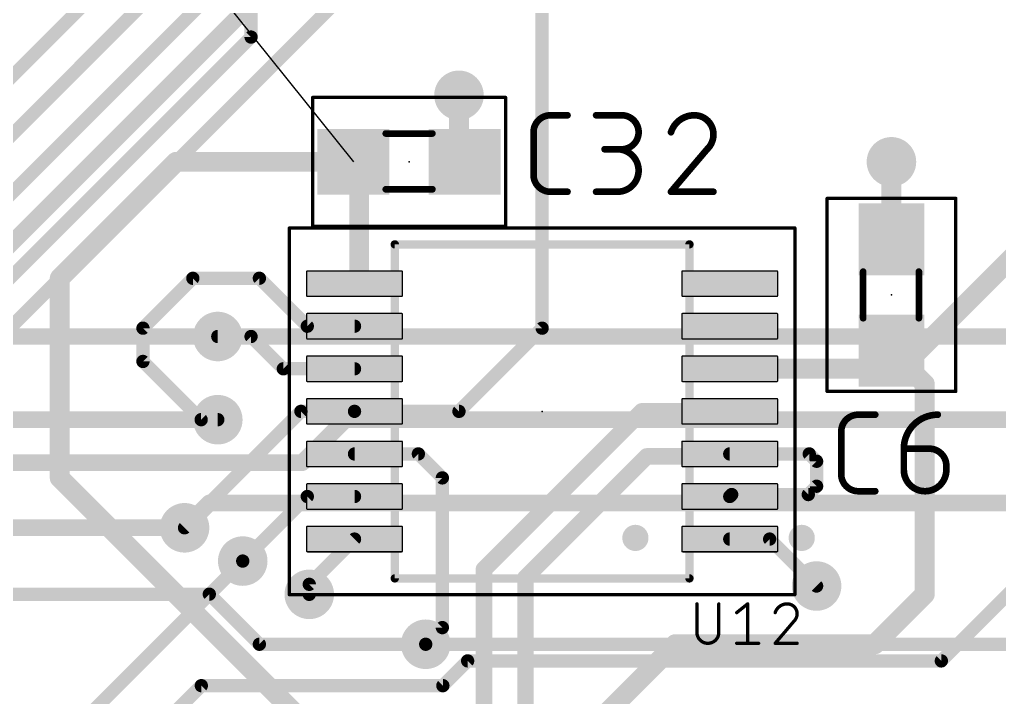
# Model space of a CAD drawing. Extents: x 0 to 102, y 0 to 61.
# Drawn here: x 65.68 to 80.64, y 16.71 to 27.06 of the extents above; entities that cross this region are included whole.
import ezdxf

# ---------------------------------------------------------------- set-up
doc = ezdxf.new("R2010")
doc.units = 0
for name, color, linetype in [('1', 12, 'CONTINUOUS'), ('15', 30, 'CONTINUOUS'), ('16', 132, 'CONTINUOUS'), ('18', 110, 'CONTINUOUS'), ('19', 53, 'CONTINUOUS'), ('21', 253, 'CONTINUOUS'), ('23', 53, 'CONTINUOUS'), ('25', 253, 'CONTINUOUS'), ('39', 12, 'CONTINUOUS'), ('51', 253, 'CONTINUOUS')]:
    doc.layers.add(name, color=color, linetype=linetype)

# ---------------------------------------------------------------- blocks, each defined once
blk = doc.blocks.new('RECT')
blk.add_solid([(-0.5, -0.5), (0.5, -0.5), (-0.5, 0.5), (0.5, 0.5)])
blk = doc.blocks.new('RECT236800X65600R10')
at = {"const_width": 0.0205}
blk.add_lwpolyline([(0.7298, -0.1845), (0.7298, 0.1845, 0.4142), (0.7195, 0.1948), (-0.7195, 0.1948, 0.4142), (-0.7298, 0.1845), (-0.7298, -0.1845, 0.4142), (-0.7195, -0.1948), (0.7195, -0.1948, 0.4142)], format="xyb", close=True, dxfattribs=at)
blk.add_solid([(-0.7246, -0.1896), (0.7246, -0.1896), (-0.7246, 0.1896), (0.7246, 0.1896)])
blk = doc.blocks.new('ROUNDV')
at = {"const_width": 0.5}
blk.add_lwpolyline([(0, -0.25, 1), (0, 0.25, 1), (0, -0.25)], format="xyb", dxfattribs=at)

msp = doc.modelspace()

# ---------------------------------------------------------------- linework, layer by layer
at = {"layer": '1'}
for points, const_width in [([(69.215, 26.797), (69.215, 39.751)], 0.2032), ([(73.66, 39.37), (73.66, 22.352)], 0.2032), ([(60.96, 19.812), (68.58, 27.432)], 0.2032), ([(63.5, 21.082), (69.215, 26.797)], 0.2032), ([(72.39, 24.98), (72.39, 25.908)], 0.3048), ([(66.294, 23.114), (68.072, 24.892)], 0.3048), ([(68.072, 24.892), (70.778, 24.892)], 0.3048), ([(70.778, 24.892), (70.866, 24.804)], 0.3048), ([(72.478, 24.892), (72.39, 24.98)], 0.3048), ([(78.994, 23.71), (78.994, 24.892)], 0.3048), ([(79.414, 22.01), (82.296, 24.892)], 0.3048), ([(70.866, 24.804), (70.866, 23.103)], 0.3048), ([(66.294, 20.066), (66.294, 23.114)], 0.3048), ([(67.564, 22.352), (68.326, 23.114)], 0.2032), ([(68.326, 23.114), (69.342, 23.114)], 0.2032), ([(69.342, 23.114), (70.074, 22.382)], 0.2032), ([(70.866, 23.103), (70.795, 23.032)], 0.3048), ([(67.564, 21.844), (67.564, 22.352)], 0.2032), ([(70.074, 22.382), (70.795, 22.382)], 0.2032), ([(73.66, 22.352), (72.39, 21.082)], 0.2032), ([(68.707, 22.225), (69.215, 22.225)], 0.2032), ([(69.215, 22.225), (69.708, 21.732)], 0.2032), ([(78.994, 22.01), (78.716, 21.732)], 0.3048), ([(79.502, 21.502), (78.994, 22.01)], 0.3048), ([(78.994, 22.01), (79.414, 22.01)], 0.3048), ([(68.453, 20.955), (67.564, 21.844)], 0.2032), ([(78.716, 21.732), (76.525, 21.732)], 0.3048), ([(69.708, 21.732), (70.795, 21.732)], 0.2032), ([(79.502, 18.288), (79.502, 21.502)], 0.3048), ([(68.199, 19.304), (69.977, 21.082)], 0.2032), ([(69.977, 21.082), (70.795, 21.082)], 0.2032), ([(72.39, 21.082), (70.795, 21.082)], 0.2032), ([(72.771, 18.669), (75.184, 21.082)], 0.254), ([(75.184, 21.082), (76.525, 21.082)], 0.254), ([(68.707, 20.955), (68.453, 20.955)], 0.2032), ([(70.795, 20.432), (71.77, 20.432)], 0.2032), ([(71.77, 20.432), (72.136, 20.066)], 0.2032), ([(75.2574, 20.3934), (73.406, 18.542)], 0.254), ([(76.4864, 20.3934), (75.2574, 20.3934)], 0.254), ([(76.525, 20.432), (76.4864, 20.3934)], 0.254), ([(76.525, 20.432), (77.739, 20.432)], 0.2032), ([(77.739, 20.432), (77.851, 20.32)], 0.2032), ([(77.851, 19.939), (77.851, 20.32)], 0.2032), ([(71.247, 15.113), (66.294, 20.066)], 0.3048), ([(72.136, 20.066), (72.136, 17.78)], 0.2032), ([(76.525, 19.782), (76.555, 19.812)], 0.2032), ([(76.555, 19.812), (77.724, 19.812)], 0.2032), ([(77.724, 19.812), (77.851, 19.939)], 0.2032), ([(70.074, 19.782), (69.088, 18.796)], 0.2032), ([(70.795, 19.782), (70.074, 19.782)], 0.2032), ([(70.795, 19.132), (70.104, 18.441)], 0.2032), ([(76.525, 19.132), (77.134, 19.132)], 0.2032), ([(77.134, 19.132), (77.851, 18.415)], 0.2032), ([(72.771, 11.303), (72.771, 18.669)], 0.254), ([(73.406, 18.542), (73.406, 11.303)], 0.254), ([(70.104, 18.441), (70.104, 18.288)], 0.2032), ([(78.74, 17.526), (79.502, 18.288)], 0.3048), ([(72.136, 17.78), (71.882, 17.526)], 0.2032), ([(74.549, 16.383), (75.692, 17.526)], 0.3048), ([(75.692, 17.526), (78.74, 17.526)], 0.3048)]:
    msp.add_lwpolyline(points, dxfattribs=dict(at, const_width=const_width))
for points, const_width in [([(69.1642, 26.797, 1), (69.2658, 26.797)], 0.1016), ([(69.2509, 26.7611, 1), (69.1791, 26.8329)], 0.1016), ([(72.4662, 25.908, 1), (72.3138, 25.908)], 0.1524), ([(68.072, 24.9682, 1), (68.072, 24.8158)], 0.1524), ([(68.1259, 24.8381, 1), (68.0181, 24.9459)], 0.1524), ([(70.8319, 24.9459, 1), (70.7241, 24.8381)], 0.1524), ([(70.778, 24.8158, 1), (70.778, 24.9682)], 0.1524), ([(72.4439, 25.0339, 1), (72.3361, 24.9261)], 0.1524), ([(72.3138, 24.98, 1), (72.4662, 24.98)], 0.1524), ([(72.4241, 24.8381, 1), (72.5319, 24.9459)], 0.1524), ([(79.0702, 24.892, 1), (78.9178, 24.892)], 0.1524), ([(70.9422, 24.804, 1), (70.7898, 24.804)], 0.1524), ([(70.8121, 24.7501, 1), (70.9199, 24.8579)], 0.1524), ([(78.9178, 23.71, 1), (79.0702, 23.71)], 0.1524), ([(66.3702, 23.114, 1), (66.2178, 23.114)], 0.1524), ([(66.2401, 23.1679, 1), (66.3479, 23.0601)], 0.1524), ([(68.326, 23.1648, 1), (68.326, 23.0632)], 0.1016), ([(68.3619, 23.0781, 1), (68.2901, 23.1499)], 0.1016), ([(69.3779, 23.1499, 1), (69.3061, 23.0781)], 0.1016), ([(69.342, 23.0632, 1), (69.342, 23.1648)], 0.1016), ([(70.9199, 23.0491, 1), (70.8121, 23.1569)], 0.1524), ([(70.7411, 23.0859, 1), (70.8489, 22.9781)], 0.1524), ([(70.7898, 23.103, 1), (70.9422, 23.103)], 0.1524), ([(67.6148, 22.352, 1), (67.5132, 22.352)], 0.1016), ([(70.074, 22.4328, 1), (70.074, 22.3312)], 0.1016), ([(70.0381, 22.3461, 1), (70.1099, 22.4179)], 0.1016), ([(70.795, 22.3312, 1), (70.795, 22.4328)], 0.1016), ([(73.6959, 22.3161, 1), (73.6241, 22.3879)], 0.1016), ([(67.5281, 22.3879, 1), (67.5999, 22.3161)], 0.1016), ([(68.707, 22.2758, 1), (68.707, 22.1742)], 0.1016), ([(69.2509, 22.2609, 1), (69.1791, 22.1891)], 0.1016), ([(69.215, 22.1742, 1), (69.215, 22.2758)], 0.1016), ([(73.6092, 22.352, 1), (73.7108, 22.352)], 0.1016), ([(79.0479, 22.0639, 1), (78.9401, 21.9561)], 0.1524), ([(78.994, 22.0862, 1), (78.994, 21.9338)], 0.1524), ([(79.0479, 21.9561, 1), (78.9401, 22.0639)], 0.1524), ([(79.414, 21.9338, 1), (79.414, 22.0862)], 0.1524), ([(79.3601, 22.0639, 1), (79.4679, 21.9561)], 0.1524), ([(67.5999, 21.8799, 1), (67.5281, 21.8081)], 0.1016), ([(67.5132, 21.844, 1), (67.6148, 21.844)], 0.1016), ([(76.525, 21.8082, 1), (76.525, 21.6558)], 0.1524), ([(78.6621, 21.7859, 1), (78.7699, 21.6781)], 0.1524), ([(78.716, 21.6558, 1), (78.716, 21.8082)], 0.1524), ([(69.708, 21.7828, 1), (69.708, 21.6812)], 0.1016), ([(69.6721, 21.6961, 1), (69.7439, 21.7679)], 0.1016), ([(70.795, 21.6812, 1), (70.795, 21.7828)], 0.1016), ([(79.5782, 21.502, 1), (79.4258, 21.502)], 0.1524), ([(79.4481, 21.4481, 1), (79.5559, 21.5559)], 0.1524), ([(69.977, 21.1328, 1), (69.977, 21.0312)], 0.1016), ([(70.0129, 21.0461, 1), (69.9411, 21.1179)], 0.1016), ([(70.795, 21.1328, 1), (70.795, 21.0312)], 0.1016), ([(70.795, 21.0312, 1), (70.795, 21.1328)], 0.1016), ([(72.3541, 21.1179, 1), (72.4259, 21.0461)], 0.1016), ([(72.39, 21.0312, 1), (72.39, 21.1328)], 0.1016), ([(75.184, 21.1455, 1), (75.184, 21.0185)], 0.127), ([(75.2289, 21.0371, 1), (75.1391, 21.1269)], 0.127), ([(76.525, 21.0185, 1), (76.525, 21.1455)], 0.127), ([(68.453, 21.0058, 1), (68.453, 20.9042)], 0.1016), ([(68.4171, 20.9191, 1), (68.4889, 20.9909)], 0.1016), ([(68.707, 20.9042, 1), (68.707, 21.0058)], 0.1016), ([(70.795, 20.4828, 1), (70.795, 20.3812)], 0.1016), ([(71.8059, 20.4679, 1), (71.7341, 20.3961)], 0.1016), ([(71.77, 20.3812, 1), (71.77, 20.4828)], 0.1016), ([(75.2574, 20.4569, 1), (75.2574, 20.3299)], 0.127), ([(75.3023, 20.3485, 1), (75.2125, 20.4383)], 0.127), ([(76.4415, 20.4383, 1), (76.5313, 20.3485)], 0.127), ([(76.5699, 20.3871, 1), (76.4801, 20.4769)], 0.127), ([(76.4864, 20.3299, 1), (76.4864, 20.4569)], 0.127), ([(76.525, 20.4828, 1), (76.525, 20.3812)], 0.1016), ([(77.7749, 20.4679, 1), (77.7031, 20.3961)], 0.1016), ([(77.739, 20.3812, 1), (77.739, 20.4828)], 0.1016), ([(77.9018, 20.32, 1), (77.8002, 20.32)], 0.1016), ([(77.8151, 20.2841, 1), (77.8869, 20.3559)], 0.1016), ([(66.3479, 20.1199, 1), (66.2401, 20.0121)], 0.1524), ([(66.2178, 20.066, 1), (66.3702, 20.066)], 0.1524), ([(72.1868, 20.066, 1), (72.0852, 20.066)], 0.1016), ([(72.1001, 20.0301, 1), (72.1719, 20.1019)], 0.1016), ([(76.555, 19.8628, 1), (76.555, 19.7612)], 0.1016), ([(76.5909, 19.7761, 1), (76.5191, 19.8479)], 0.1016), ([(77.724, 19.7612, 1), (77.724, 19.8628)], 0.1016), ([(77.8002, 19.939, 1), (77.9018, 19.939)], 0.1016), ([(77.8869, 19.9031, 1), (77.8151, 19.9749)], 0.1016), ([(70.074, 19.8328, 1), (70.074, 19.7312)], 0.1016), ([(70.1099, 19.7461, 1), (70.0381, 19.8179)], 0.1016), ([(70.795, 19.7312, 1), (70.795, 19.8328)], 0.1016), ([(76.4891, 19.8179, 1), (76.5609, 19.7461)], 0.1016), ([(77.6881, 19.8479, 1), (77.7599, 19.7761)], 0.1016), ([(68.1631, 19.3399, 1), (68.2349, 19.2681)], 0.1016), ([(70.8309, 19.0961, 1), (70.7591, 19.1679)], 0.1016), ([(76.525, 19.1828, 1), (76.525, 19.0812)], 0.1016), ([(77.1699, 19.1679, 1), (77.0981, 19.0961)], 0.1016), ([(77.134, 19.0812, 1), (77.134, 19.1828)], 0.1016), ([(69.0521, 18.8319, 1), (69.1239, 18.7601)], 0.1016), ([(72.8345, 18.669, 1), (72.7075, 18.669)], 0.127), ([(72.7261, 18.7139, 1), (72.8159, 18.6241)], 0.127), ([(73.4695, 18.542, 1), (73.3425, 18.542)], 0.127), ([(73.3611, 18.5869, 1), (73.4509, 18.4971)], 0.127), ([(70.1548, 18.441, 1), (70.0532, 18.441)], 0.1016), ([(70.0681, 18.4769, 1), (70.1399, 18.4051)], 0.1016), ([(77.8151, 18.3791, 1), (77.8869, 18.4509)], 0.1016), ([(79.5559, 18.2341, 1), (79.4481, 18.3419)], 0.1524), ([(70.0532, 18.288, 1), (70.1548, 18.288)], 0.1016), ([(79.4258, 18.288, 1), (79.5782, 18.288)], 0.1524), ([(72.0852, 17.78, 1), (72.1868, 17.78)], 0.1016), ([(72.1719, 17.7441, 1), (72.1001, 17.8159)], 0.1016), ([(75.692, 17.6022, 1), (75.692, 17.4498)], 0.1524), ([(75.7459, 17.4721, 1), (75.6381, 17.5799)], 0.1524), ([(78.6861, 17.5799, 1), (78.7939, 17.4721)], 0.1524), ([(78.74, 17.4498, 1), (78.74, 17.6022)], 0.1524), ([(71.8461, 17.5619, 1), (71.9179, 17.4901)], 0.1016)]:
    msp.add_lwpolyline(points, format="xyb", dxfattribs=dict(at, const_width=const_width))
at = {"layer": '15'}
for points, const_width in [([(83.312, 40.132), (55.88, 12.7)], 0.2032), ([(76.2, 35.941), (52.959, 12.7)], 0.2032), ([(74.93, 35.56), (57.658, 18.288)], 0.2032), ([(74.93, 33.02), (53.34, 11.43)], 0.254), ([(69.088, 18.796), (63.5, 13.208)], 0.2032), ([(81.026, 18.542), (79.756, 17.272)], 0.2032), ([(72.5221, 17.272), (72.1439, 16.8938)], 0.2032), ([(79.756, 17.272), (72.5221, 17.272)], 0.2032), ([(68.4558, 16.8938), (64.262, 12.7)], 0.2032), ([(72.1439, 16.8938), (68.4558, 16.8938)], 0.2032)]:
    msp.add_lwpolyline(points, dxfattribs=dict(at, const_width=const_width))
at = {"layer": '15', "const_width": 0.1016}
for points in [[(69.1239, 18.7601, 1), (69.0521, 18.8319)], [(72.5221, 17.3228, 1), (72.5221, 17.2212)], [(72.558, 17.2361, 1), (72.4861, 17.3079)], [(79.7201, 17.3079, 1), (79.7919, 17.2361)], [(79.756, 17.2212, 1), (79.756, 17.3228)], [(68.4558, 16.9446, 1), (68.4558, 16.843)], [(68.4917, 16.8579, 1), (68.4199, 16.9297)], [(72.1079, 16.9297, 1), (72.1798, 16.8579)], [(72.1439, 16.843, 1), (72.1439, 16.9446)]]:
    msp.add_lwpolyline(points, format="xyb", dxfattribs=at)
at = {"layer": '16'}
for points, const_width in [([(68.707, 22.225), (42.545, 22.225)], 0.254), ([(82.804, 22.225), (68.707, 22.225)], 0.254), ([(68.707, 20.955), (42.164, 20.955)], 0.254), ([(70.653, 20.955), (69.9954, 20.2974)], 0.254), ([(82.804, 20.955), (70.653, 20.955)], 0.254), ([(69.9954, 20.2974), (41.1706, 20.2974)], 0.254), ([(68.58, 19.685), (68.199, 19.304)], 0.254), ([(81.788, 19.685), (68.58, 19.685)], 0.254), ([(68.199, 19.304), (45.974, 19.304)], 0.254), ([(57.6555, 18.2905), (68.5775, 18.2905)], 0.2032), ([(68.5775, 18.2905), (69.342, 17.526)], 0.2032), ([(69.342, 17.526), (71.882, 17.526)], 0.2032), ([(71.882, 17.526), (82.296, 17.526)], 0.2032)]:
    msp.add_lwpolyline(points, dxfattribs=dict(at, const_width=const_width))
for points, const_width in [([(68.707, 22.2885, 1), (68.707, 22.1615)], 0.127), ([(68.707, 22.1615, 1), (68.707, 22.2885)], 0.127), ([(68.707, 20.8915, 1), (68.707, 21.0185)], 0.127), ([(70.653, 21.0185, 1), (70.653, 20.8915)], 0.127), ([(70.6979, 20.9101, 1), (70.6081, 20.9999)], 0.127), ([(69.9505, 20.3423, 1), (70.0403, 20.2525)], 0.127), ([(69.9954, 20.2339, 1), (69.9954, 20.3609)], 0.127), ([(68.58, 19.7485, 1), (68.58, 19.6215)], 0.127), ([(68.6249, 19.6401, 1), (68.5351, 19.7299)], 0.127), ([(68.1541, 19.3489, 1), (68.2439, 19.2591)], 0.127), ([(68.199, 19.2405, 1), (68.199, 19.3675)], 0.127), ([(68.6134, 18.3265, 1), (68.5415, 18.2546)], 0.1016), ([(68.5775, 18.2397, 1), (68.5775, 18.3413)], 0.1016), ([(69.342, 17.5768, 1), (69.342, 17.4752)], 0.1016), ([(69.3061, 17.4901, 1), (69.3779, 17.5619)], 0.1016), ([(71.882, 17.5768, 1), (71.882, 17.4752)], 0.1016), ([(71.882, 17.4752, 1), (71.882, 17.5768)], 0.1016)]:
    msp.add_lwpolyline(points, format="xyb", dxfattribs=dict(at, const_width=const_width))
at = {"layer": '19'}
msp.add_line((62.23, 35.56), (70.778, 24.892), dxfattribs=at)
at = {"layer": '21', "const_width": 0.127}
for points in [[(75.91, 23.632), (71.41, 23.632)], [(71.41, 18.532), (75.91, 18.532)]]:
    msp.add_lwpolyline(points, dxfattribs=at)
at = {"layer": '21'}
for points, const_width in [([(71.41, 23.6638, 1), (71.41, 23.6003)], 0.0635), ([(75.91, 23.6003, 1), (75.91, 23.6638)], 0.0635), ([(77.624, 19.05, 1), (77.624, 19.25, 1), (77.624, 19.05)], 0.2), ([(71.41, 18.5637, 1), (71.41, 18.5003)], 0.0635), ([(75.91, 18.5003, 1), (75.91, 18.5637)], 0.0635)]:
    msp.add_lwpolyline(points, format="xyb", dxfattribs=dict(at, const_width=const_width))
at = {"layer": '23'}
for p in [(71.628, 24.892), (78.994, 22.86), (73.66, 21.082)]:
    msp.add_point(p, dxfattribs=at)
at = {"layer": '25'}
for points, const_width in [([(73.7879, 25.6032, 0.4142), (73.5283, 25.3436)], 0.1016), ([(73.7879, 25.6286, 1), (73.7879, 25.5778)], 0.0508), ([(73.7879, 25.5778, 1), (73.7879, 25.6286)], 0.0508), ([(74.0476, 25.5778, 1), (74.0476, 25.6286)], 0.0508), ([(74.4841, 25.6286, 1), (74.4841, 25.5778)], 0.0508), ([(74.8736, 25.0839, 1), (74.8736, 25.6032)], 0.1016), ([(74.8736, 25.6286, 1), (74.8736, 25.5778)], 0.0508), ([(74.8736, 25.5778, 1), (74.8736, 25.6286)], 0.0508), ([(75.9841, 25.6032, 0.3252), (75.6271, 25.3436)], 0.1016), ([(76.2762, 25.3111, 0.4142), (75.9841, 25.6032)], 0.1016), ([(75.9841, 25.6286, 1), (75.9841, 25.5778)], 0.0508), ([(75.9841, 25.5778, 1), (75.9841, 25.6286)], 0.0508), ([(73.5537, 25.3436, 1), (73.5029, 25.3436)], 0.0508), ([(73.5029, 25.3436, 1), (73.5537, 25.3436)], 0.0508), ([(75.6029, 25.3514, 1), (75.6513, 25.3357)], 0.0508), ([(76.1788, 25.0839, 0.2053), (76.2762, 25.3111)], 0.1016), ([(76.3016, 25.3111, 1), (76.2508, 25.3111)], 0.0508), ([(76.2508, 25.3111, 1), (76.3016, 25.3111)], 0.0508), ([(74.6139, 25.1093, 1), (74.6139, 25.0585)], 0.0508), ([(74.8086, 24.4348, 1), (74.8086, 25.0839)], 0.1016), ([(74.8086, 25.1093, 1), (74.8086, 25.0585)], 0.0508), ([(74.8736, 25.1093, 1), (74.8736, 25.0585)], 0.0508), ([(74.8736, 25.0585, 1), (74.8736, 25.1093)], 0.0508), ([(76.1613, 25.1023, 1), (76.1964, 25.0655)], 0.0508), ([(76.1982, 25.0675, 1), (76.1595, 25.1004)], 0.0508), ([(73.5283, 24.6944, 0.4142), (73.7879, 24.4348)], 0.1016), ([(73.5537, 24.6944, 1), (73.5029, 24.6944)], 0.0508), ([(73.5029, 24.6944, 1), (73.5537, 24.6944)], 0.0508), ([(73.7879, 24.4602, 1), (73.7879, 24.4094)], 0.0508), ([(73.7879, 24.4094, 1), (73.7879, 24.4602)], 0.0508), ([(74.0476, 24.4094, 1), (74.0476, 24.4602)], 0.0508), ([(74.4841, 24.4602, 1), (74.4841, 24.4094)], 0.0508), ([(74.8086, 24.4602, 1), (74.8086, 24.4094)], 0.0508), ([(74.8086, 24.4094, 1), (74.8086, 24.4602)], 0.0508), ([(75.6077, 24.4513, 1), (75.6464, 24.4183)], 0.0508), ([(75.6271, 24.4602, 1), (75.6271, 24.4094)], 0.0508), ([(76.2762, 24.4094, 1), (76.2762, 24.4602)], 0.0508), ([(78.4869, 21.0312, 0.4142), (78.2273, 20.7716)], 0.1016), ([(78.4869, 21.0566, 1), (78.4869, 21.0058)], 0.0508), ([(78.4869, 21.0058, 1), (78.4869, 21.0566)], 0.0508), ([(78.7466, 21.0058, 1), (78.7466, 21.0566)], 0.0508), ([(79.7024, 21.0312, 0.4142), (79.1831, 20.5119)], 0.1016), ([(79.7024, 21.0058, 1), (79.7024, 21.0566)], 0.0508), ([(78.2527, 20.7716, 1), (78.2019, 20.7716)], 0.0508), ([(78.2019, 20.7716, 1), (78.2527, 20.7716)], 0.0508), ([(79.1831, 20.5373, 1), (79.1831, 20.4865)], 0.0508), ([(79.2085, 20.5119, 1), (79.1577, 20.5119)], 0.0508), ([(79.1577, 20.5119, 1), (79.2085, 20.5119)], 0.0508), ([(79.8322, 20.2523, 0.4142), (79.5726, 20.5119)], 0.1016), ([(79.5726, 20.5373, 1), (79.5726, 20.4865)], 0.0508), ([(79.5726, 20.4865, 1), (79.5726, 20.5373)], 0.0508), ([(79.1831, 20.1874, 1), (79.8322, 20.1874)], 0.1016), ([(79.2085, 20.1874, 1), (79.1577, 20.1874)], 0.0508), ([(79.1577, 20.1874, 1), (79.2085, 20.1874)], 0.0508), ([(79.8576, 20.2523, 1), (79.8068, 20.2523)], 0.0508), ([(79.8068, 20.2523, 1), (79.8576, 20.2523)], 0.0508), ([(79.8576, 20.1874, 1), (79.8068, 20.1874)], 0.0508), ([(79.8068, 20.1874, 1), (79.8576, 20.1874)], 0.0508), ([(78.2273, 20.1224, 0.4142), (78.4869, 19.8628)], 0.1016), ([(78.2527, 20.1224, 1), (78.2019, 20.1224)], 0.0508), ([(78.2019, 20.1224, 1), (78.2527, 20.1224)], 0.0508), ([(78.4869, 19.8882, 1), (78.4869, 19.8374)], 0.0508), ([(78.4869, 19.8374, 1), (78.4869, 19.8882)], 0.0508), ([(78.7466, 19.8374, 1), (78.7466, 19.8882)], 0.0508), ([(76.0361, 18.1428, 1), (76.0107, 18.1428)], 0.0254), ([(76.3707, 18.1428, 1), (76.3453, 18.1428)], 0.0254), ([(76.8108, 18.1428, 1), (76.7854, 18.1428)], 0.0254), ([(76.8061, 18.1328, 1), (76.7902, 18.1527)], 0.0254), ([(77.4026, 18.1428, 0.3252), (77.2186, 18.0089)], 0.0508), ([(77.5532, 17.9922, 0.4142), (77.4026, 18.1428)], 0.0508), ([(77.4026, 18.1555, 1), (77.4026, 18.1301)], 0.0254), ([(77.4026, 18.1301, 1), (77.4026, 18.1555)], 0.0254), ([(76.6229, 18.0188, 1), (76.6387, 17.999)], 0.0254), ([(77.2065, 18.0128, 1), (77.2307, 18.005)], 0.0254), ([(77.503, 17.8751, 0.2052), (77.5532, 17.9922)], 0.0508), ([(77.5659, 17.9922, 1), (77.5405, 17.9922)], 0.0254), ([(77.5405, 17.9922, 1), (77.5659, 17.9922)], 0.0254), ([(77.4943, 17.8843, 1), (77.5118, 17.8659)], 0.0254), ([(77.5127, 17.8668, 1), (77.4933, 17.8833)], 0.0254), ([(76.0234, 17.7078, 1), (76.358, 17.7078)], 0.0508), ([(76.0361, 17.7078, 1), (76.0107, 17.7078)], 0.0254), ([(76.0107, 17.7078, 1), (76.0361, 17.7078)], 0.0254), ([(76.3707, 17.7078, 1), (76.3453, 17.7078)], 0.0254), ([(76.3453, 17.7078, 1), (76.3707, 17.7078)], 0.0254), ([(76.6308, 17.5532, 1), (76.6308, 17.5278)], 0.0254), ([(76.7854, 17.5405, 1), (76.8108, 17.5405)], 0.0254), ([(76.9654, 17.5278, 1), (76.9654, 17.5532)], 0.0254), ([(77.2186, 17.5532, 1), (77.2186, 17.5278)], 0.0254), ([(77.2089, 17.5487, 1), (77.2283, 17.5322)], 0.0254), ([(77.5532, 17.5278, 1), (77.5532, 17.5532)], 0.0254)]:
    msp.add_lwpolyline(points, format="xyb", dxfattribs=dict(at, const_width=const_width))
for points, const_width in [([(73.7879, 25.6032), (74.0476, 25.6032)], 0.1016), ([(74.4841, 25.6032), (74.8736, 25.6032)], 0.1016), ([(73.5283, 24.6944), (73.5283, 25.3436)], 0.1016), ([(74.8736, 25.0839), (74.6139, 25.0839)], 0.1016), ([(76.1788, 25.0839), (75.6271, 24.4348)], 0.1016), ([(74.0476, 24.4348), (73.7879, 24.4348)], 0.1016), ([(74.4841, 24.4348), (74.8086, 24.4348)], 0.1016), ([(75.6271, 24.4348), (76.2762, 24.4348)], 0.1016), ([(78.4869, 21.0312), (78.7466, 21.0312)], 0.1016), ([(78.2273, 20.1224), (78.2273, 20.7716)], 0.1016), ([(79.1831, 20.5119), (79.5726, 20.5119)], 0.1016), ([(79.1831, 20.1874), (79.1831, 20.5119)], 0.1016), ([(79.8322, 20.2523), (79.8322, 20.1874)], 0.1016), ([(78.7466, 19.8628), (78.4869, 19.8628)], 0.1016), ([(76.0234, 18.1428), (76.0234, 17.7078)], 0.0508), ([(76.358, 17.7078), (76.358, 18.1428)], 0.0508), ([(76.6308, 18.0089), (76.7981, 18.1428)], 0.0508), ([(76.7981, 18.1428), (76.7981, 17.5405)], 0.0508), ([(77.503, 17.8751), (77.2186, 17.5405)], 0.0508), ([(76.6308, 17.5405), (76.9654, 17.5405)], 0.0508), ([(77.2186, 17.5405), (77.5532, 17.5405)], 0.0508)]:
    msp.add_lwpolyline(points, dxfattribs=dict(at, const_width=const_width))
at = {"layer": '39'}
for points, const_width in [([(70.155, 25.875), (73.101, 25.875)], 0.0508), ([(70.155, 23.909), (70.155, 25.875)], 0.0508), ([(73.101, 25.875), (73.101, 23.909)], 0.0508), ([(78.011, 21.387), (78.011, 24.333)], 0.0508), ([(78.011, 24.333), (79.977, 24.333)], 0.0508), ([(79.977, 24.333), (79.977, 21.387)], 0.0508), ([(77.52, 23.882), (69.8, 23.882)], 0.05), ([(69.8, 23.882), (69.8, 18.282)], 0.05), ([(73.101, 23.909), (70.155, 23.909)], 0.0508), ([(77.52, 18.282), (77.52, 23.882)], 0.05), ([(79.977, 21.387), (78.011, 21.387)], 0.0508), ([(69.8, 18.282), (77.52, 18.282)], 0.05)]:
    msp.add_lwpolyline(points, dxfattribs=dict(at, const_width=const_width))
for points, const_width in [([(70.155, 25.8877, 1), (70.155, 25.8623)], 0.0254), ([(70.1677, 25.875, 1), (70.1423, 25.875)], 0.0254), ([(73.1137, 25.875, 1), (73.0883, 25.875)], 0.0254), ([(73.101, 25.8623, 1), (73.101, 25.8877)], 0.0254), ([(78.0237, 24.333, 1), (77.9983, 24.333)], 0.0254), ([(78.011, 24.3457, 1), (78.011, 24.3203)], 0.0254), ([(79.9897, 24.333, 1), (79.9643, 24.333)], 0.0254), ([(79.977, 24.3203, 1), (79.977, 24.3457)], 0.0254), ([(69.8, 23.8945, 1), (69.8, 23.8695)], 0.025), ([(69.8125, 23.882, 1), (69.7875, 23.882)], 0.025), ([(70.155, 23.9217, 1), (70.155, 23.8963)], 0.0254), ([(70.1423, 23.909, 1), (70.1677, 23.909)], 0.0254), ([(73.0883, 23.909, 1), (73.1137, 23.909)], 0.0254), ([(73.101, 23.8963, 1), (73.101, 23.9217)], 0.0254), ([(77.5325, 23.882, 1), (77.5075, 23.882)], 0.025), ([(77.52, 23.8695, 1), (77.52, 23.8945)], 0.025), ([(78.011, 21.3997, 1), (78.011, 21.3743)], 0.0254), ([(77.9983, 21.387, 1), (78.0237, 21.387)], 0.0254), ([(79.9643, 21.387, 1), (79.9897, 21.387)], 0.0254), ([(79.977, 21.3743, 1), (79.977, 21.3997)], 0.0254), ([(69.8, 18.2945, 1), (69.8, 18.2695)], 0.025), ([(69.7875, 18.282, 1), (69.8125, 18.282)], 0.025), ([(77.5075, 18.282, 1), (77.5325, 18.282)], 0.025), ([(77.52, 18.2695, 1), (77.52, 18.2945)], 0.025)]:
    msp.add_lwpolyline(points, format="xyb", dxfattribs=dict(at, const_width=const_width))
at = {"layer": '51'}
for points, const_width in [([(71.272, 25.324), (71.984, 25.324)], 0.1016), ([(71.272, 24.473), (71.984, 24.473)], 0.1016), ([(75.91, 23.632), (71.41, 23.632)], 0.127), ([(71.41, 23.632), (71.41, 18.532)], 0.127), ([(75.91, 18.532), (75.91, 23.632)], 0.127), ([(78.562, 22.504), (78.562, 23.216)], 0.1016), ([(79.413, 22.504), (79.413, 23.216)], 0.1016), ([(71.41, 18.532), (75.91, 18.532)], 0.127)]:
    msp.add_lwpolyline(points, dxfattribs=dict(at, const_width=const_width))
for points, const_width in [([(71.272, 25.3494, 1), (71.272, 25.2986)], 0.0508), ([(71.984, 25.2986, 1), (71.984, 25.3494)], 0.0508), ([(71.272, 24.4984, 1), (71.272, 24.4476)], 0.0508), ([(71.984, 24.4476, 1), (71.984, 24.4984)], 0.0508), ([(71.41, 23.6638, 1), (71.41, 23.6003)], 0.0635), ([(71.4417, 23.632, 1), (71.3782, 23.632)], 0.0635), ([(75.9417, 23.632, 1), (75.8782, 23.632)], 0.0635), ([(75.91, 23.6003, 1), (75.91, 23.6638)], 0.0635), ([(78.5874, 23.216, 1), (78.5366, 23.216)], 0.0508), ([(79.4384, 23.216, 1), (79.3876, 23.216)], 0.0508), ([(78.5366, 22.504, 1), (78.5874, 22.504)], 0.0508), ([(79.3876, 22.504, 1), (79.4384, 22.504)], 0.0508), ([(75.084, 19.05, 1), (75.084, 19.25, 1), (75.084, 19.05)], 0.2), ([(71.41, 18.5637, 1), (71.41, 18.5003)], 0.0635), ([(71.3782, 18.532, 1), (71.4417, 18.532)], 0.0635), ([(75.8782, 18.532, 1), (75.9417, 18.532)], 0.0635), ([(75.91, 18.5003, 1), (75.91, 18.5637)], 0.0635)]:
    msp.add_lwpolyline(points, format="xyb", dxfattribs=dict(at, const_width=const_width))

# ---------------------------------------------------------------- block references
at = {"layer": '1', "xscale": 1.1}
for p in [(70.778, 24.892), (72.478, 24.892)]:
    msp.add_blockref('RECT', p, dxfattribs=at)
at = {"layer": '1', "xscale": 1.1, "rotation": 90}
for p in [(78.994, 23.71), (78.994, 22.01)]:
    msp.add_blockref('RECT', p, dxfattribs=at)
at = {"layer": '1'}
for p in [(70.795, 23.032), (70.795, 22.382), (70.795, 21.732), (70.795, 21.082), (70.795, 20.432), (70.795, 19.782), (70.795, 19.132)]:
    msp.add_blockref('RECT236800X65600R10', p, dxfattribs=at)
at = {"layer": '1', "rotation": 180}
for p in [(76.525, 23.032), (76.525, 22.382), (76.525, 21.732), (76.525, 21.082), (76.525, 20.432), (76.525, 19.782), (76.525, 19.132)]:
    msp.add_blockref('RECT236800X65600R10', p, dxfattribs=at)
at = {"layer": '18', "xscale": 0.7564, "yscale": 0.7564}
for p in [(72.39, 25.908), (72.39, 25.908), (78.994, 24.892), (78.994, 24.892), (68.707, 22.225), (68.707, 22.225), (68.707, 20.955), (68.707, 20.955), (68.199, 19.304), (68.199, 19.304), (69.088, 18.796), (69.088, 18.796), (77.851, 18.415), (77.851, 18.415), (70.104, 18.288), (70.104, 18.288), (71.882, 17.526), (71.882, 17.526)]:
    msp.add_blockref('ROUNDV', p, dxfattribs=at)
at = {"layer": '51', "xscale": 0.5001, "yscale": 0.95}
for p in [(71.0399, 24.8971), (72.2083, 24.8971)]:
    msp.add_blockref('RECT', p, dxfattribs=at)
at = {"layer": '51', "xscale": 0.5001, "yscale": 0.95, "rotation": 90}
for p in [(78.9889, 23.4403), (78.9889, 22.2719)]:
    msp.add_blockref('RECT', p, dxfattribs=at)

doc.saveas('drawing.dxf')
